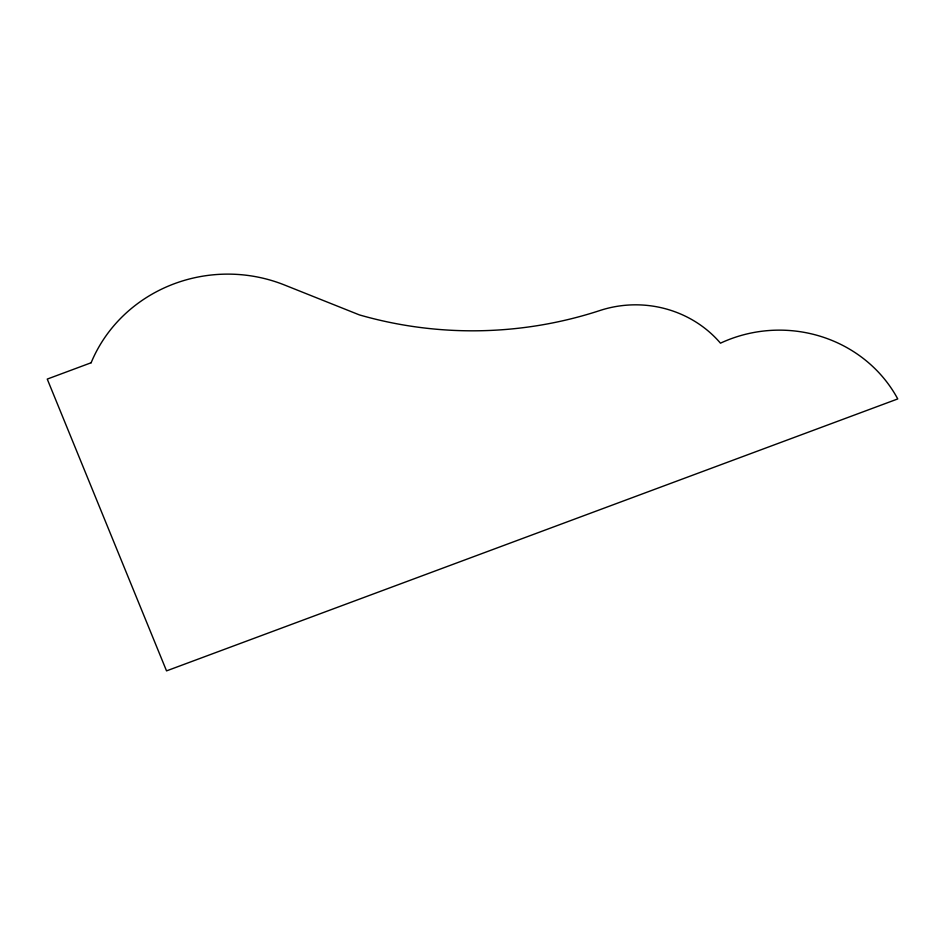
<?xml version="1.0" encoding="UTF-8"?>
<svg xmlns="http://www.w3.org/2000/svg" width="945" height="945" viewBox="0 0 945 945"><rect width="100%" height="100%" fill="white"/><g stroke="black" fill="none" stroke-linecap="round" stroke-linejoin="round"><path stroke-width="1.42" d="M91.122 362.762L47.25 379.087L166.533 670.879L897.75 398.932A133.339 126.819 -1.5 0 0 720.468 343.177A109.608 104.233 -1.5 0 0 599.095 310.787A390.769 371.645 -1.5 0 1 359.383 314.898L284.421 284.965A146.463 139.293 -1.5 0 0 91.122 362.762"/></g></svg>
